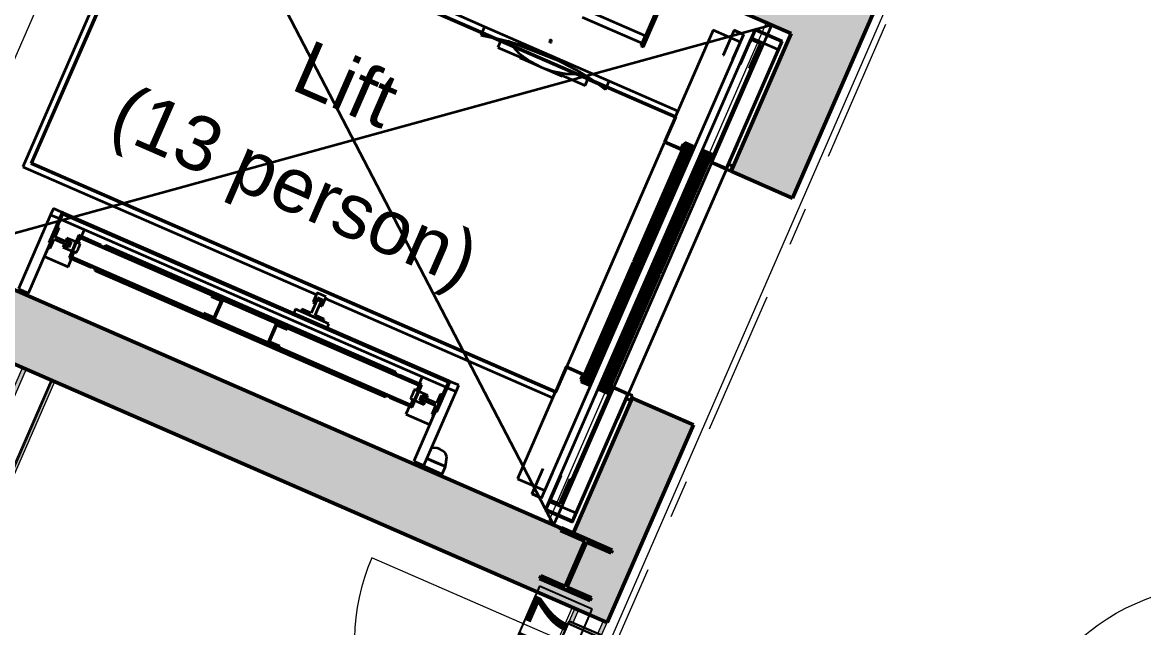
# Model space of a CAD drawing. Header units: millimetres. Extents: x -99530 to 1067232, y -97212 to 137997.
# Drawn here: x 991948 to 996070, y -2619 to -393 of the extents above; entities that cross this region are included whole.
import ezdxf
from ezdxf.enums import TextEntityAlignment as Align

# ---------------------------------------------------------------- set-up
doc = ezdxf.new("R2010")
doc.units = ezdxf.units.MM
doc.header["$MEASUREMENT"] = 0
doc.linetypes.add('Double Dashed', pattern=[1093.611073, 529.166651, -211.666656, 141.111112, -211.666656])
for name, color, linetype in [('A-05-M_Gross_Int_Circulation', 7, 'Continuous'), ('A-05-M_Gross_Int_WC_s', 7, 'Continuous'), ('A-15-M_Column_Int', 7, 'Continuous'), ('A-15-MG_Structural_Grid', 7, 'Continuous'), ('A-20-M_Floor_Slab', 7, 'Continuous'), ('A-25-M_Wall_Int', 7, 'Continuous'), ('ArchiCAD Door Markers', 7, 'Continuous'), ('ArchiCAD Doors', 7, 'Continuous')]:
    doc.layers.add(name, color=color, linetype=linetype)
for name, color, linetype, lineweight, true_color in [('A-05-M_Gross_Int_Circulation_Pen_No__74', 7, 'Continuous', 20, 0x606060), ('A-05-M_Gross_Int_WC_s_Pen_No__74', 7, 'Continuous', 20, 0x606060), ('A-15-M_Column_Int_Pen_No__28', 7, 'Continuous', 50, 0x2a2a2a), ('A-15-MG_Structural_Grid_Pen_No__163', 7, 'Continuous', 0, 0x750077), ('A-25-M_Wall_Int_Pen_No__107', 7, 'Continuous', 15, 0xa6a6a6), ('A-25-M_Wall_Int_Pen_No__27', 7, 'Continuous', 50, 0x2a2a2a), ('ArchiCAD Doors_Pen_No__27', 7, 'Continuous', 50, 0x2a2a2a), ('ArchiCAD Doors_Pen_No__43', 7, 'Continuous', 30, 0x444444), ('ArchiCAD Doors_Pen_No__63', 7, 'Continuous', 20, 0x606060)]:
    doc.layers.add(name, color=color, linetype=linetype, lineweight=lineweight, true_color=true_color)
for name, color, linetype, lineweight in [('A-20-M_Floor_Slab_Pen_No__89', 8, 'Continuous', 20), ('A-25-M_Wall_Int_Pen_No__1', 7, 'Continuous', 13), ('A-80-M_Lift_Pen_No__8', 7, 'Continuous', 35), ('ArchiCAD Door Markers_Pen_No__1', 7, 'Continuous', 13), ('ArchiCAD Door Markers_Pen_No__5', 7, 'Continuous', 25), ('ArchiCAD Doors_Pen_No__1', 7, 'Continuous', 13), ('ArchiCAD Zone Stamps_Pen_No__6', 7, 'Continuous', 35), ('ArchiCAD Zone Stamps_Pen_No__9', 7, 'Continuous', 13)]:
    doc.layers.add(name, color=color, linetype=linetype, lineweight=lineweight)
doc.styles.add('GENERATED_STYLE_1', font='')
doc.styles.add('GENERATED_STYLE_2', font='')
doc.styles.add('GENERATED_STYLE_3', font='')
doc.styles.add('GENERATED_STYLE_4', font='')
doc.styles.get('GENERATED_STYLE_1').set_extended_font_data('Arial', bold=True)
doc.styles.get('GENERATED_STYLE_2').set_extended_font_data('Swis721 BT', bold=True)
doc.styles.get('GENERATED_STYLE_3').set_extended_font_data('Arial')
doc.styles.get('GENERATED_STYLE_4').set_extended_font_data('Swis721 BT')

# ---------------------------------------------------------------- blocks, each defined once
blk = doc.blocks.new('Hub Circulation -Ground_INB 0250_52_3', base_point=(1002974.8, 161.4))
at = {"layer": 'A-05-M_Gross_Int_Circulation_Pen_No__74', "linetype": 'Continuous'}
blk.add_line((996029.3, 1737.2), (993645.3, -3730.3), dxfattribs=at)
at = {"layer": 'ArchiCAD Zone Stamps_Pen_No__6'}
for tag, height, style, p in [('ROOM_NAME', 250, 'GENERATED_STYLE_1', (1001601, 1956.9)), ('zoneNameLine2', 250, 'GENERATED_STYLE_1', (1001412.6, 1524.8)), ('ROOM_NUMBER', 200, 'GENERATED_STYLE_3', (1001224.1, 1104.1)), ('measuredAreaCode', 200, 'GENERATED_STYLE_3', (1001067.1, 743.9)), ('DUMMY_649', 200, 'GENERATED_STYLE_3', (1001374.5, 609.9)), ('DUMMY_650', 200, 'GENERATED_STYLE_3', (1002003.7, 335.5)), ('DUMMY_651', 133.3, 'GENERATED_STYLE_3', (1002283, 229))]:
    blk.add_attdef(tag, text='', height=height, rotation=336.4404, dxfattribs=dict(at, style=style)).set_placement(p, align=Align.TOP_LEFT)
blk = doc.blocks.new('Female WC_INB 0256_54_3', base_point=(991592.9, -5411.8))
at = {"layer": 'A-05-M_Gross_Int_WC_s_Pen_No__74', "linetype": 'Continuous'}
for p, q in [((992058.1, -1710.3), (991399.6, -3220.5)), ((993970.2, -2544.1), (992058.1, -1710.3)), ((993428.8, -3785.8), (993970.2, -2544.1))]:
    blk.add_line(p, q, dxfattribs=at)
at = {"layer": 'ArchiCAD Zone Stamps_Pen_No__9'}
for tag, height, style, p in [('ROOM_NAME', 250, 'GENERATED_STYLE_1', (991205.2, -4046.2)), ('zoneNameLine2', 250, 'GENERATED_STYLE_1', (991016.8, -4478.4)), ('ROOM_NUMBER', 200, 'GENERATED_STYLE_3', (990828.3, -4899.1)), ('measuredAreaCode', 200, 'GENERATED_STYLE_3', (990671.3, -5259.2)), ('DUMMY_649', 200, 'GENERATED_STYLE_3', (990978.7, -5393.2)), ('DUMMY_650', 200, 'GENERATED_STYLE_3', (991449.4, -5598.5)), ('DUMMY_651', 133.3, 'GENERATED_STYLE_3', (991728.7, -5705))]:
    blk.add_attdef(tag, text='', height=height, rotation=336.4404, dxfattribs=dict(at, style=style)).set_placement(p, align=Align.TOP_LEFT)
blk = doc.blocks.new('Slab_5_3', base_point=(977314.7, -362.2))
at = {"layer": 'A-20-M_Floor_Slab_Pen_No__89', "linetype": 'Continuous', "flags": 128}
blk.add_lwpolyline([(991608.1, -1241.4), (992409.5, 596.5), (994682.8, -394.7), (993881.4, -2232.6)], close=True, dxfattribs=at)
blk = doc.blocks.new('Wall_93_3', base_point=(991341.6, -3053.4))
at = {"layer": 'A-25-M_Wall_Int_Pen_No__107', "linetype": 'Continuous'}
for points in [[(991948.2, -1662.4), (991341.6, -3053.4), (991349.4, -3073.1), (991961.9, -1668.4)], [(991408.8, -3224.5), (992067.4, -1714.3), (992053.6, -1708.3), (991401.1, -3204.8)]]:
    blk.add_hatch(color=256, dxfattribs=at).paths.add_polyline_path(points)
at = {"layer": 'A-25-M_Wall_Int_Pen_No__1', "linetype": 'Continuous'}
for p, q in [((991961.9, -1668.4), (991349.4, -3073.1)), ((991401.1, -3204.8), (992053.6, -1708.3))]:
    blk.add_line(p, q, dxfattribs=at)
at = {"layer": 'A-25-M_Wall_Int_Pen_No__1', "linetype": 'Continuous', "flags": 128}
for points in [[(991948.2, -1662.4), (991341.6, -3053.4)], [(992067.4, -1714.3), (991948.2, -1662.4)], [(991408.8, -3224.5), (992067.4, -1714.3)]]:
    blk.add_lwpolyline(points, dxfattribs=at)
blk = doc.blocks.new('Wall_132_3', base_point=(992181.3, 848.8))
at = {"layer": 'A-25-M_Wall_Int_Pen_No__107', "linetype": 'Continuous', "lineweight": 0, "true_color": 0x535353}
blk.add_hatch(color=251, dxfattribs=at).paths.add_polyline_path([(992308.7, 640.5), (994774.5, -434.7), (994830.4, -306.4), (992364.7, 768.8)])
at = {"layer": 'A-25-M_Wall_Int_Pen_No__27', "linetype": 'Continuous', "flags": 128}
for points in [[(994830.4, -306.4), (992364.7, 768.8)], [(992308.7, 640.5), (994774.5, -434.7)]]:
    blk.add_lwpolyline(points, dxfattribs=at)
blk = doc.blocks.new('Wall_133_3', base_point=(991324, -1117.5))
at = {"layer": 'A-25-M_Wall_Int_Pen_No__107', "linetype": 'Continuous', "lineweight": 0, "true_color": 0x535353}
blk.add_hatch(color=251, dxfattribs=at).paths.add_polyline_path([(991407.4, -1426.6), (994098.6, -2600.1), (993973.1, -2272.6), (991507.3, -1197.4)])
at = {"layer": 'A-25-M_Wall_Int_Pen_No__27', "linetype": 'Continuous', "flags": 128}
for points in [[(993973.1, -2272.6), (991507.3, -1197.4)], [(991407.4, -1426.6), (994098.6, -2600.1)]]:
    blk.add_lwpolyline(points, dxfattribs=at)
blk = doc.blocks.new('Door 19_5')
at = {"layer": 'ArchiCAD Doors_Pen_No__1', "linetype": 'Continuous'}
for p, q in [((-482.8, 0), (-482.8, -15)), ((482.8, 0), (482.8, -15)), ((-482.8, -15), (-482.8, -120)), ((482.8, -15), (482.8, -120)), ((-482.8, -120), (-482.8, -135)), ((482.8, -120), (482.8, -135))]:
    blk.add_line(p, q, dxfattribs=at)
at = {"layer": 'ArchiCAD Doors_Pen_No__43', "linetype": 'Continuous'}
for p, q in [((-472.8, 0), (-482.8, 0)), ((-482.8, 0), (-482.8, -135)), ((-406.8, 0), (-472.8, 0)), ((-472.8, 0), (-472.8, -135)), ((-406.8, -135), (-406.8, 0)), ((472.8, 0), (406.8, 0)), ((406.8, 0), (406.8, -135)), ((472.8, 0), (482.8, 0)), ((472.8, -135), (472.8, 0)), ((482.8, 0), (482.8, -135)), ((-472.8, -135), (-482.8, -135)), ((-472.8, -135), (-406.8, -135)), ((406.8, -135), (472.8, -135)), ((472.8, -135), (482.8, -135))]:
    blk.add_line(p, q, dxfattribs=at)
at = {"layer": 'ArchiCAD Doors_Pen_No__63', "linetype": 'Continuous'}
blk.add_line((406.8, 0), (406.8, 813.5), dxfattribs=at)
blk.add_arc((406.8, 0), 813.5, 90, 180, dxfattribs=at)
blk = doc.blocks.new('Wall_134_3', base_point=(995766.9, -4663.6))
at = {"layer": 'ArchiCAD Doors', "color": 251, "linetype": 'Continuous', "lineweight": 20, "true_color": 0x606060, "xscale": -0.9999999999999999, "zscale": 1000, "rotation": 66.44039320499522}
blk.add_blockref('Door 19_5', (996535.7, -2900.5), dxfattribs=at)
blk = doc.blocks.new('Simple Door Opening_10')
at = {"layer": 'ArchiCAD Doors_Pen_No__27', "linetype": 'Continuous'}
for p, q in [((-455, 0), (-455, 246)), ((455, 0), (455, 246))]:
    blk.add_line(p, q, dxfattribs=at)
blk = doc.blocks.new('Wall_135_3', base_point=(995993.2, 1744.8))
at = {"layer": 'A-25-M_Wall_Int_Pen_No__107', "linetype": 'Continuous', "lineweight": 0, "true_color": 0x535353}
for points in [[(995276.9, 102), (995051.4, 200.4), (994553.8, -940.9), (994779.3, -1039.2)], [(994415.5, -1873.3), (994190, -1775), (993973.1, -2272.6), (994098.6, -2600.1)]]:
    blk.add_hatch(color=251, dxfattribs=at).paths.add_polyline_path(points)
at = {"layer": 'A-25-M_Wall_Int_Pen_No__27', "linetype": 'Continuous', "flags": 128}
for points in [[(994779.3, -1039.2), (995276.9, 102)], [(994774.5, -434.7), (994553.8, -940.9)], [(994190, -1775), (993973.1, -2272.6)], [(994098.6, -2600.1), (994415.5, -1873.3)]]:
    blk.add_lwpolyline(points, dxfattribs=at)
at = {"layer": 'ArchiCAD Doors', "color": 251, "linetype": 'Continuous', "lineweight": 20, "true_color": 0x606060, "xscale": -1, "zscale": 1000, "rotation": 246.4404159907759}
blk.add_blockref('Simple Door Opening_10', (994371.9, -1357.9), dxfattribs=at)
blk = doc.blocks.new('Door 19_7')
at = {"layer": 'ArchiCAD Doors_Pen_No__1', "linetype": 'Continuous'}
for p, q in [((-455.3, -15), (-455.3, 0)), ((455.3, -15), (455.3, 0)), ((-455.3, -115), (-455.3, -15)), ((455.3, -115), (455.3, -15)), ((-455.3, -130), (-455.3, -115)), ((455.3, -130), (455.3, -115))]:
    blk.add_line(p, q, dxfattribs=at)
at = {"layer": 'ArchiCAD Doors_Pen_No__43', "linetype": 'Continuous'}
for p, q in [((-445.3, 0), (-455.3, 0)), ((-455.3, 0), (-455.3, -130)), ((-379.3, 0), (-445.3, 0)), ((-445.3, 0), (-445.3, -130)), ((-379.3, -130), (-379.3, 0)), ((445.3, 0), (379.3, 0)), ((379.3, 0), (379.3, -130)), ((445.3, 0), (455.3, 0)), ((445.3, -130), (445.3, 0)), ((455.3, 0), (455.3, -130)), ((-445.3, -130), (-455.3, -130)), ((-445.3, -130), (-379.3, -130)), ((379.3, -130), (445.3, -130)), ((445.3, -130), (455.3, -130))]:
    blk.add_line(p, q, dxfattribs=at)
at = {"layer": 'ArchiCAD Doors_Pen_No__63', "linetype": 'Continuous'}
blk.add_line((379.3, 0), (379.3, 758.5), dxfattribs=at)
blk.add_arc((379.3, 0), 758.5, 90, 180, dxfattribs=at)
blk = doc.blocks.new('Door Stamp 17_12')
at = {"layer": 'ArchiCAD Door Markers_Pen_No__5', "linetype": 'Continuous'}
for p, q in [((529.8, -70), (-529.8, -70)), ((-529.8, -70), (-529.8, -281.8)), ((529.8, -70), (-529.8, -70)), ((529.8, -281.8), (529.8, -70)), ((-529.8, -281.8), (529.8, -281.8))]:
    blk.add_line(p, q, dxfattribs=at)
at = {"layer": 'ArchiCAD Door Markers_Pen_No__1', "style": 'GENERATED_STYLE_2'}
blk.add_attdef('AC_WIDO_ID', text='', height=150, rotation=180, dxfattribs=at).set_placement((470.9, -25.2), align=Align.BOTTOM_LEFT)
blk = doc.blocks.new('Wall_136_3', base_point=(994198.6, -2370.9))
at = {"layer": 'A-25-M_Wall_Int_Pen_No__107', "linetype": 'Continuous'}
for points in [[(993979.5, -2548.1), (993958.8, -2595.5), (993972.6, -2601.5), (993993.2, -2554.1)], [(994084.9, -2594.1), (994064.2, -2641.4), (994078, -2647.4), (994098.6, -2600.1)], [(993594.9, -3430.1), (993490, -3670.7), (993503.7, -3676.7), (993608.6, -3436.1)], [(993700.3, -3476.1), (993595.4, -3716.7), (993609.1, -3722.7), (993714, -3482.1)]]:
    blk.add_hatch(color=256, dxfattribs=at).paths.add_polyline_path(points)
at = {"layer": 'A-25-M_Wall_Int_Pen_No__1', "linetype": 'Continuous'}
for p, q in [((993993.2, -2554.1), (993972.6, -2601.5)), ((993972.6, -2601.5), (993958.8, -2595.5)), ((994064.2, -2641.4), (994084.9, -2594.1)), ((994064.2, -2641.4), (993972.6, -2601.5)), ((994078, -2647.4), (994064.2, -2641.4)), ((993608.6, -3436.1), (993503.7, -3676.7)), ((993608.6, -3436.1), (993594.9, -3430.1)), ((993700.3, -3476.1), (993608.6, -3436.1)), ((993595.4, -3716.7), (993700.3, -3476.1)), ((993714, -3482.1), (993700.3, -3476.1))]:
    blk.add_line(p, q, dxfattribs=at)
at = {"layer": 'A-25-M_Wall_Int_Pen_No__1', "linetype": 'Continuous', "flags": 128}
for points in [[(993979.5, -2548.1), (993958.8, -2595.5)], [(994098.6, -2600.1), (993979.5, -2548.1)], [(994078, -2647.4), (994098.6, -2600.1)], [(993594.9, -3430.1), (993490, -3670.7)], [(993609.1, -3722.7), (993714, -3482.1)], [(993503.7, -3676.7), (993595.4, -3716.7)]]:
    blk.add_lwpolyline(points, dxfattribs=at)
at = {"layer": 'ArchiCAD Door Markers'}
ref = blk.add_blockref('Door Stamp 17_12', (993896, -3064.8), dxfattribs=dict(at, rotation=246.4404154257695))
ref.add_attrib('AC_WIDO_ID', 'XD00.017', dxfattribs={"layer": 'ArchiCAD Door Markers_Pen_No__1', "color": 7, "height": 150, "rotation": 66.4404, "style": 'GENERATED_STYLE_2'}).set_placement((993643.6, -3423.7), align=Align.BOTTOM_LEFT)
at = {"layer": 'ArchiCAD Doors', "color": 251, "linetype": 'Continuous', "lineweight": 20, "true_color": 0x606060, "zscale": 1000, "rotation": 66.44041542576947}
blk.add_blockref('Door 19_7', (993776.8, -3012.8), dxfattribs=at)
blk = doc.blocks.new('Universal Columns Column 19_3')
at = {"layer": 'A-15-M_Column_Int', "linetype": 'Continuous', "lineweight": 0, "true_color": 0xffffff}
h = blk.add_hatch(dxfattribs=at)
h.set_pattern_fill('613_01__a5_STUCCO_0003', style=0, pattern_type=2)
h.set_pattern_definition([(286.3, (0, 0), (-3213820, 11866500), [3000, -14992680]), (309.93, (992000, -2522800), (-1760680, 765780), [4670, -4288600]), (111.49, (-168200, -712500), (765800, 1760700), [7100, -2708200]), (111.49, (-238700, -1062700), (765800, 1760700), [7100, -2708200]), (111.49, (-566500, -1578300), (765800, 1760700), [7100, -2708200]), (111.49, (-655700, -1708100), (765800, 1760700), [7100, -2708200]), (111.494, (-465300, -1834400), (765800, 1760700), [7100, -2708200]), (111.494, (-104200, -1931700), (765800, 1760700), [7100, -2708200]), (111.494, (257800, -2002000), (765800, 1760700), [7100, -2708200]), (183.06, (-194600, -886000), (2526450, 994900), [11200, -4282100]), (183.06, (-349700, -1079650), (2526450, 994900), [11200, -4282100]), (183.06, (116350, -2076500), (2526450, 994900), [11200, -4282100]), (111.49, (-350400, -1231700), (765800, 1760700), [7100, -2708200]), (111.49, (-502900, -1720200), (765800, 1760700), [7100, -2708200]), (111.494, (-274000, -1895900), (765800, 1760700), [7100, -2708200]), (111.494, (322000, -2155100), (765800, 1760700), [7100, -2708200]), (48.06, (-367140, -1412600), (765780, 1760680), [10500, -6061050]), (48.06, (-236400, -1671930), (765780, 1760680), [10520, -6061050]), (48.06, (-93300, -549600), (765800, 1760700), [10500, -6061050]), (48.06, (189050, -378800), (765800, 1760700), [10500, -6061050]), (48.06, (50600, -207200), (765800, 1760700), [10500, -6061050]), (48.06, (563700, -450600), (765800, 1760700), [10500, -6061050]), (48.06, (904800, -517960), (765780, 1760680), [10500, -6061050]), (48.06, (1265960, -877540), (765780, 1760680), [10500, -6061050]), (48.06, (1482600, -916100), (765780, 1760680), [10520, -6061050]), (48.06, (1273060, -1199550), (765780, 1760680), [10520, -6061050]), (48.06, (1211900, -1491860), (765780, 1760680), [10520, -6061050]), (48.06, (943500, -1689000), (765780, 1760680), [10520, -6061050]), (48.06, (1016600, -1999200), (765780, 1760680), [10520, -6061050]), (48.06, (801000, -2133260), (765780, 1760680), [10520, -6061050]), (48.06, (807600, -2293060), (765780, 1760680), [10520, -6061050]), (48.06, (630500, -2291960), (765780, 1760680), [10520, -6061050]), (48.06, (151700, -1607900), (765780, 1760680), [10520, -6061050]), (48.06, (70000, -1177460), (765780, 1760680), [10500, -6061050]), (48.06, (631750, -935800), (765780, 1760680), [10500, -6061050]), (48.06, (986700, -1181300), (765780, 1760680), [10500, -6061050]), (48.06, (850600, -1436000), (765780, 1760680), [10520, -6061050]), (48.06, (409300, -1365550), (765780, 1760680), [10500, -6061050]), (48.06, (488700, -1638000), (765780, 1760680), [10520, -6061050]), (48.06, (565600, -1787900), (765780, 1760680), [10520, -6061050]), (48.06, (297900, -886800), (765780, 1760680), [10500, -6061050]), (48.06, (277700, -629950), (765800, 1760700), [10500, -6061050]), (111.494, (551400, -2107800), (765800, 1760700), [7100, -2708200]), (111.494, (998900, -2140500), (765800, 1760700), [7100, -2708200]), (111.49, (707000, -1598400), (765800, 1760700), [7100, -2708200]), (111.494, (1193500, -1658100), (765800, 1760700), [7100, -2708200]), (111.49, (691100, -1191600), (765800, 1760700), [7100, -2708200]), (111.49, (1263300, -1334100), (765800, 1760700), [7100, -2708200]), (111.49, (979600, -866500), (765800, 1760700), [7100, -2708200]), (111.49, (1307600, -730700), (765800, 1760700), [7100, -2708200]), (111.49, (640400, -526600), (765800, 1760700), [7100, -2708200]), (111.49, (694500, -717200), (765800, 1760700), [7100, -2708200]), (111.49, (314700, -283700), (765800, 1760700), [7100, -2708200]), (111.49, (167600, -528500), (765800, 1760700), [7100, -2708200]), (111.49, (12400, -430600), (765800, 1760700), [7100, -2708200]), (111.49, (67100, -748000), (765800, 1760700), [7100, -2708200]), (111.49, (344000, -1091200), (765800, 1760700), [7100, -2708200]), (111.49, (29600, -939300), (765800, 1760700), [7100, -2708200]), (111.49, (438400, -757700), (765800, 1760700), [7100, -2708200]), (111.49, (-42600, -1373600), (765800, 1760700), [7100, -2708200]), (169.023, (65740, -1702860), (-7808487, 1302433), [10530, -17691000]), (169.023, (1133700, -1883880), (-7808487, 1302433), [10530, -17691000]), (169.023, (1445740, -1224800), (-7808487, 1302433), [10530, -17691000]), (169.023, (1047320, -1405880), (-7808487, 1302433), [10530, -17691000]), (169.023, (180300, -1357830), (-7808487, 1302433), [10530, -17691000]), (169.023, (-432670, -1577200), (-7808487, 1302433), [10530, -17691000]), (169.023, (223600, -966600), (-7808487, 1302433), [10530, -17691000]), (169.023, (1136430, -1014340), (-7808487, 1302433), [10530, -17691000]), (169.023, (1524220, -1021000), (-7808487, 1302433), [10530, -17691000]), (169.023, (1135220, -608810), (-7808487, 1302433), [10530, -17691000]), (169.023, (893470, -721350), (-7808487, 1302433), [10530, -17691000]), (169.023, (840820, -1017380), (-7808487, 1302433), [10530, -17691000]), (169.023, (46180, -1841170), (-7808487, 1302433), [10530, -17691000]), (169.023, (407640, -1861700), (-7808487, 1302433), [10530, -17691000]), (169.023, (845750, -1951000), (-7808487, 1302433), [10530, -17691000]), (48.06, (1350950, -1429200), (765780, 1760680), [10520, -6061050]), (48.06, (1140700, -2005970), (765780, 1760680), [10520, -6061050]), (48.06, (978100, -2309850), (765780, 1760680), [10520, -6061050]), (48.06, (198750, -158600), (765800, 1760700), [10500, -6061050]), (48.06, (458460, -261400), (765800, 1760700), [10500, -6061050]), (48.06, (772750, -448730), (765780, 1760680), [10500, -6061050]), (48.06, (1481360, -686060), (765780, 1760680), [10520, -6061050]), (48.06, (1667650, -817700), (765780, 1760680), [10520, -6061050]), (48.06, (1651400, -901750), (765780, 1760680), [10520, -6061050])])
h.paths.add_polyline_path([(-101.8, -101.6), (101.8, -101.6), (101.8, -90.6), (3.6, -90.6), (3.6, 90.6), (101.8, 90.6), (101.8, 101.6), (-101.8, 101.6), (-101.8, 90.6), (-3.6, 90.6), (-3.6, -90.6), (-101.8, -90.6)])
at = {"layer": 'A-15-M_Column_Int_Pen_No__28', "linetype": 'Continuous'}
for p, q in [((101.8, 101.6), (-101.8, 101.6)), ((-101.8, 101.6), (-101.8, 90.6)), ((-101.8, 90.6), (-3.6, 90.6)), ((-3.6, 90.6), (-3.6, -90.6)), ((3.6, -90.6), (3.6, 90.6)), ((3.6, 90.6), (101.8, 90.6)), ((101.8, 90.6), (101.8, 101.6)), ((-3.6, -90.6), (-101.8, -90.6)), ((-101.8, -90.6), (-101.8, -101.6)), ((-101.8, -101.6), (101.8, -101.6)), ((101.8, -90.6), (3.6, -90.6)), ((101.8, -101.6), (101.8, -90.6))]:
    blk.add_line(p, q, dxfattribs=at)
blk = doc.blocks.new('Standard grid marker')
at = {"layer": 'A-15-MG_Structural_Grid_Pen_No__163', "linetype": 'Double Dashed'}
blk.add_line((1000, 0), (29726, 0), dxfattribs=at)
at = {"layer": 'A-15-MG_Structural_Grid_Pen_No__163', "style": 'GENERATED_STYLE_4'}
for tag, p in [('AC_MarkerText_1_0', (-500, 41.2)), ('AC_MarkerText_1_1', (31226, 41.2))]:
    blk.add_attdef(tag, text='', height=350, rotation=90, dxfattribs=at).set_placement(p, align=Align.MIDDLE_CENTER)

msp = doc.modelspace()

# ---------------------------------------------------------------- linework, layer by layer
at = {"layer": 'A-80-M_Lift_Pen_No__8', "linetype": 'Continuous'}
for p, q in [((992429.5, 587.9), (993901.4, -2241.3)), ((992409.9, 130), (991950.2, -924.1)), ((992421.3, 101.1), (991979.2, -912.7)), ((991983.1, -911.2), (992422.8, 97.1)), ((994351.7, -740.7), (992421.3, 101.1)), ((992422.8, 97.1), (994347.8, -742.2)), ((994308, -283.1), (994242.4, -433.4)), ((994251.6, -437.4), (994317.1, -287.1)), ((993647.4, -409.6), (993522, -354.9)), ((994238.4, -442.6), (994018.4, -346.6)), ((994702.8, -403.4), (991628.1, -1250)), ((993647.4, -409.6), (993638.6, -429.7)), ((994105.7, -609.4), (993647.4, -409.6)), ((994006.4, -374.1), (994226.4, -470.1)), ((994702.8, -403.4), (994687.8, -437.8)), ((993637.4, -432.5), (993634.2, -439.8)), ((993634.2, -439.8), (993674, -448.5)), ((993671.5, -447.9), (993705.9, -462.9)), ((993689, -451.7), (993698.9, -453.9)), ((994687.8, -437.8), (993916.4, -2206.9)), ((994242.4, -433.4), (994222.4, -479.2)), ((994226.4, -470.1), (994238.4, -442.6)), ((994231.6, -483.2), (994251.6, -437.4)), ((994251.6, -437.4), (994242.4, -433.4)), ((994487.7, -421.4), (994349, -739.5)), ((994588.5, -465.4), (994487.7, -421.4)), ((994564.7, -422.3), (994524.8, -514)), ((994525.7, -514.4), (994565.2, -423.6)), ((994599.2, -438.4), (994559.6, -529.1)), ((994560.5, -529.5), (994600.5, -437.9)), ((994600.5, -437.9), (994564.7, -422.3)), ((994565.2, -423.6), (994599.2, -438.4)), ((994642, -417.8), (994622, -463.6)), ((994624.7, -464.8), (994643.5, -421.7)), ((994726.1, -492.6), (994630.7, -451.1)), ((994742.8, -461.8), (994642, -417.8)), ((994643.5, -421.7), (994738.8, -463.3)), ((993706.1, -462.5), (993696.1, -485.4)), ((993696.1, -485.4), (993816.2, -537.7)), ((993698.9, -453.9), (993733.4, -462.4)), ((993705.9, -462.9), (993706.1, -462.5)), ((993708.8, -456.3), (993707.3, -459.7)), ((993733.4, -462.4), (993780.7, -476.4)), ((993733.4, -462.4), (993746.7, -476.9)), ((993927.3, -538.2), (993733.4, -462.4)), ((993751.7, -482.3), (993773.3, -505.9)), ((993780.7, -476.4), (993852, -503.2)), ((993886.7, -461), (993886.4, -462.6)), ((993886.4, -462.6), (993886.7, -464.1)), ((993887.6, -459.7), (993886.7, -461)), ((993886.7, -464.1), (993887.5, -465.4)), ((993887.5, -465.4), (993888.8, -466.3)), ((993888.9, -458.9), (993887.6, -459.7)), ((993888.8, -466.3), (993890.3, -466.6)), ((993890.5, -458.6), (993888.9, -458.9)), ((993890.3, -466.6), (993891.9, -466.4)), ((993892, -459), (993890.5, -458.6)), ((994622, -463.6), (993890.5, -2141.1)), ((993891.9, -466.4), (993893.2, -465.5)), ((993893.3, -459.9), (993892, -459)), ((993893.2, -465.5), (993894.1, -464.2)), ((993894.1, -461.2), (993893.3, -459.9)), ((993894.4, -462.7), (993894.1, -461.2)), ((993894.1, -464.2), (993894.4, -462.7)), ((994222.4, -479.2), (994231.6, -483.2)), ((994420.6, -850.4), (994588.5, -465.4)), ((994662.3, -481.2), (994476.5, -907.5)), ((994480.4, -905.9), (994665.1, -482.4)), ((994738.8, -463.3), (994535.4, -929.9)), ((994537, -933.8), (994742.8, -461.8)), ((994627.8, -455.3), (994587.8, -546.9)), ((994588.8, -547.3), (994628.3, -456.6)), ((994660.4, -470.6), (994620.8, -561.3)), ((994621.8, -561.7), (994661.7, -470)), ((994622, -463.6), (994624.7, -464.8)), ((994661.7, -470), (994627.8, -455.3)), ((994628.3, -456.6), (994660.4, -470.6)), ((994665.1, -482.4), (994662.3, -481.2)), ((993773.3, -505.9), (993816.2, -537.7)), ((993778.6, -521.3), (993777.6, -523.6)), ((993777.6, -523.6), (993786.8, -527.6)), ((993787.8, -525.3), (993786.8, -527.6)), ((993786.8, -527.6), (993848.8, -554.7)), ((993852, -503.2), (993875.3, -512.2)), ((993875.3, -512.2), (993927.3, -538.2)), ((994524.8, -514), (994525.7, -514.4)), ((994559.6, -529.1), (994560.5, -529.5)), ((993816.2, -537.7), (993855.3, -558.1)), ((993855.3, -558.1), (993896.9, -572.9)), ((993862.3, -560.5), (993924.3, -587.6)), ((993896.9, -572.9), (994016.9, -625.3)), ((993896.9, -572.9), (993949.3, -582.7)), ((993927.3, -538.2), (993983.9, -568.3)), ((993983.9, -568.3), (994008.4, -582.3)), ((994587.8, -546.9), (994588.8, -547.3)), ((994620.8, -561.3), (994621.8, -561.7)), ((993924.3, -587.6), (993925.3, -585.3)), ((993924.3, -587.6), (993933.4, -591.6)), ((993933.4, -591.6), (993934.4, -589.3)), ((993949.3, -582.7), (993981.3, -582.5)), ((993988.7, -582.4), (994008.4, -582.3)), ((994008.4, -582.3), (994051, -609.6)), ((994016.9, -625.3), (994026.9, -602.3)), ((994026.9, -602.3), (994026.7, -602.8)), ((994026.7, -602.8), (994064.2, -619.2)), ((994028.1, -599.6), (994029.7, -595.9)), ((994062.3, -617.8), (994092.5, -639.7)), ((994096.9, -629.6), (994105.7, -609.4)), ((994357.8, -719.3), (994105.7, -609.4)), ((994092.5, -639.7), (994095.7, -632.3)), ((994311.7, -832.4), (994351.7, -740.7)), ((994349, -739.5), (994357.8, -719.3)), ((994347.8, -742.2), (994307.8, -833.9)), ((993949.4, -1659.5), (994309.2, -834.5)), ((994384.8, -834.8), (994193.5, -1273.6)), ((994202.4, -1277.5), (994393.8, -838.7)), ((994211.4, -1281.4), (994402.7, -842.6)), ((994220.3, -1285.3), (994411.7, -846.5)), ((994229.3, -1289.2), (994420.6, -850.4)), ((994449.9, -863.2), (994258.7, -1301.7)), ((994307.8, -833.9), (994371, -861.5)), ((994369.5, -857.5), (994311.7, -832.4)), ((994376.9, -840.6), (994369.5, -857.5)), ((994371, -861.5), (994379.6, -841.8)), ((994379.6, -841.8), (994376.9, -840.6)), ((994420.6, -850.4), (994384.8, -834.8)), ((994483.8, -878), (994449.9, -863.2)), ((994545.8, -914.8), (994577.6, -841.9)), ((994577.6, -841.9), (994577.1, -841.7)), ((994267.2, -1305.5), (994458.4, -866.9)), ((994275.6, -1309.2), (994466.9, -870.6)), ((994284.1, -1312.9), (994475.4, -874.3)), ((994292.6, -1316.5), (994483.8, -878)), ((994535.4, -929.9), (994480.4, -905.9)), ((994486.5, -898.2), (994482.7, -906.9)), ((994483.6, -907.3), (994487.4, -898.6)), ((994487.4, -898.6), (994486.5, -898.2)), ((991950.2, -924.1), (993028.9, -1394.4)), ((991979.2, -912.7), (993909.6, -1754.5)), ((993908.1, -1750.6), (991983.1, -911.2)), ((994177.2, -1758.8), (994537, -933.8)), ((994476.5, -907.5), (994537, -933.8)), ((994537, -933.8), (994551.2, -940)), ((994550.6, -938.7), (994537.4, -932.9)), ((994544.9, -915.5), (994558.2, -921.3)), ((994559.6, -920.8), (994545.8, -914.8)), ((994558.2, -921.3), (994550.6, -938.7)), ((994551.2, -940), (994559.6, -920.8)), ((992052, -1101), (991933.5, -1372.8)), ((992094.3, -1091.6), (992045.5, -1203.5)), ((992050.1, -1205.5), (992098.8, -1093.6)), ((992062, -1078.1), (992052, -1101)), ((992052, -1101), (992084.1, -1115)), ((992094.1, -1092.1), (992062, -1078.1)), ((992098.8, -1093.6), (992094.3, -1091.6)), ((992098.6, -1094.1), (992096.6, -1098.7)), ((992096.6, -1098.7), (993513.8, -1716.6)), ((993515.8, -1712), (992098.6, -1094.1)), ((992076.1, -1145.9), (992043.3, -1221.1)), ((992068.8, -1182.5), (992083.4, -1149.1)), ((992083.4, -1149.1), (992076.1, -1145.9)), ((992076.5, -1146.1), (992089.1, -1117.2)), ((992088.7, -1117), (993505.8, -1735)), ((992050.6, -1224.2), (992065.2, -1190.8)), ((992065.2, -1190.8), (992120.2, -1214.8)), ((992123.8, -1206.5), (992068.8, -1182.5)), ((992111.9, -1186.3), (992108.7, -1193.7)), ((992108.7, -1193.7), (992127.5, -1201.9)), ((992145.3, -1200.9), (992111.9, -1186.3)), ((992155.6, -1176.2), (992119.6, -1258.7)), ((992123.6, -1257.1), (992157.1, -1180.1)), ((992160.3, -1185.3), (992152.1, -1204.1)), ((992238.1, -1212.2), (992155.6, -1176.2)), ((992157.1, -1180.1), (992236.9, -1214.9)), ((992161.5, -1182.6), (992160.3, -1185.3)), ((992160.3, -1185.3), (993407, -1728.9)), ((993408.1, -1726.2), (992161.5, -1182.6)), ((992163.8, -1183.6), (992164, -1183.1)), ((992165.2, -1180.4), (992176.2, -1155.2)), ((991970.1, -1388.8), (992050.1, -1205.5)), ((992029.2, -1254.7), (992043.7, -1221.3)), ((992043.3, -1221.1), (992050.6, -1224.2)), ((992045.5, -1203.5), (992050.1, -1205.5)), ((992100.5, -1212.4), (992097.3, -1219.8)), ((992097.3, -1219.8), (992130.8, -1234.4)), ((992119.3, -1220.6), (992100.5, -1212.4)), ((992127.5, -1201.9), (992119.3, -1220.6)), ((992120.2, -1214.8), (992123.8, -1206.5)), ((992130.8, -1234.4), (992145.3, -1200.9)), ((992133.1, -1235.1), (992146.9, -1241.1)), ((992147.4, -1239.9), (992149, -1236.3)), ((992161.3, -1208.1), (992147.5, -1202.1)), ((992149, -1236.3), (992151.3, -1231)), ((992151.3, -1231), (992154.1, -1224.6)), ((992154.1, -1224.6), (992156.8, -1218.3)), ((992156.8, -1218.3), (992159.2, -1213)), ((992159.2, -1213), (992160.7, -1209.4)), ((992160.7, -1209.4), (992161.3, -1208.1)), ((992219, -1207.1), (992218.8, -1207.6)), ((992236.9, -1214.9), (992238.1, -1212.2)), ((992246.9, -1218.8), (992237.1, -1214.5)), ((992254.7, -1214), (992245.9, -1219.4)), ((993321.7, -1679.2), (992254.7, -1214)), ((992028.7, -1254.5), (992029.2, -1254.7)), ((992029.2, -1254.7), (992116.2, -1292.7)), ((992116.2, -1292.7), (992129.2, -1262.9)), ((992119.6, -1258.7), (992202.1, -1294.7)), ((992203.3, -1291.9), (992123.6, -1257.1)), ((992129.5, -1255.9), (992128.3, -1258.7)), ((992128.3, -1258.7), (993375, -1802.3)), ((992137.7, -1237.1), (992129.5, -1255.9)), ((992129.5, -1255.9), (993376.2, -1799.5)), ((992130.4, -1260.1), (992130.6, -1259.7)), ((992146.9, -1241.1), (992147.4, -1239.9)), ((994192.5, -1276), (994001.2, -1714.7)), ((994228.2, -1291.6), (994192.5, -1276)), ((994193.5, -1273.6), (994229.3, -1289.2)), ((992185.6, -1283.7), (992185.4, -1284.1)), ((992202.1, -1294.7), (992203.3, -1291.9)), ((992203.1, -1292.4), (992213, -1296.7)), ((992212.7, -1295.5), (992214.8, -1305.6)), ((992214.8, -1305.6), (993281.7, -1770.9)), ((994010.1, -1718.7), (994201.4, -1279.8)), ((994019, -1722.6), (994210.4, -1283.7)), ((994028, -1726.5), (994219.3, -1287.6)), ((994036.9, -1730.3), (994228.2, -1291.6)), ((994257.5, -1304.6), (994066.2, -1743.1)), ((994074.7, -1746.8), (994266, -1308.2)), ((994083.2, -1750.5), (994274.4, -1311.9)), ((994091.7, -1754.2), (994282.9, -1315.6)), ((994228.2, -1291.6), (994229.3, -1289.2)), ((994291.4, -1319.4), (994257.5, -1304.6)), ((994258.7, -1301.7), (994292.6, -1316.5)), ((994100.2, -1757.9), (994291.4, -1319.4)), ((991933.5, -1372.8), (991970.1, -1388.8)), ((992643.4, -1397.1), (992641.8, -1400.8)), ((992641.8, -1400.8), (992679.4, -1417.2)), ((992684.7, -1415.1), (992643.4, -1397.1)), ((993031.9, -1387.6), (993017.3, -1421)), ((993065.3, -1402.2), (993031.9, -1387.6)), ((992679.4, -1417.2), (992652.6, -1478.6)), ((992654.7, -1483.8), (992684.7, -1415.1)), ((993031.7, -1413.7), (993010.1, -1463.2)), ((993017.3, -1421), (993016.7, -1422.4)), ((993016.7, -1422.4), (993024, -1425.6)), ((993017.3, -1421), (993024.6, -1424.2)), ((993024, -1425.6), (993024.6, -1424.2)), ((993024.6, -1424.2), (993032.8, -1405.4)), ((993024.8, -1469.6), (993046.4, -1420.1)), ((993046.4, -1420.1), (993031.7, -1413.7)), ((993032.2, -1406.8), (993051, -1415)), ((993032.8, -1405.4), (993051.6, -1413.6)), ((993043.4, -1432.4), (993042.8, -1433.8)), ((993042.8, -1433.8), (993050.2, -1437)), ((993051.6, -1413.6), (993043.4, -1432.4)), ((993043.4, -1432.4), (993050.8, -1435.6)), ((993050.2, -1437), (993050.8, -1435.6)), ((993050.8, -1435.6), (993065.3, -1402.2)), ((993062.3, -1409), (993898.1, -1773.5)), ((992615.1, -1462.2), (992613.5, -1465.9)), ((992613.5, -1465.9), (992654.7, -1483.8)), ((992652.6, -1478.6), (992615.1, -1462.2)), ((992952.4, -1447.8), (992946, -1462.5)), ((992946, -1462.5), (993068.9, -1516.1)), ((993075.3, -1501.4), (992952.4, -1447.8)), ((992976.6, -1448.6), (992973.4, -1455.9)), ((992973.4, -1455.9), (993055, -1491.5)), ((993010.1, -1463.2), (992976.6, -1448.6)), ((993058.2, -1484.2), (993024.8, -1469.6)), ((992881.8, -1501), (992851.8, -1569.8)), ((992857.1, -1567.7), (992883.8, -1506.3)), ((992923, -1519), (992881.8, -1501)), ((992883.8, -1506.3), (992921.4, -1522.7)), ((992921.4, -1522.7), (992923, -1519)), ((993055, -1491.5), (993058.2, -1484.2)), ((993068.9, -1516.1), (993075.3, -1501.4)), ((992851.8, -1569.8), (992893, -1587.8)), ((992894.6, -1584.1), (992857.1, -1567.7)), ((992893, -1587.8), (992894.6, -1584.1)), ((993323.8, -1689.4), (993321.7, -1679.2)), ((993333.6, -1692), (993323.4, -1687.6)), ((993948.1, -1658.9), (993908.1, -1750.6)), ((993910.8, -1751.8), (993949.6, -1662.8)), ((994011.3, -1686.5), (993948.1, -1658.9)), ((993949.6, -1662.8), (994007.4, -1688)), ((994007.4, -1688), (994000, -1705)), ((994002.7, -1706.2), (994011.3, -1686.5)), ((993334.4, -1690.2), (993333.2, -1693)), ((993333.2, -1693), (993412.9, -1727.7)), ((993416.9, -1726.2), (993334.4, -1690.2)), ((993350.9, -1701.2), (993351.1, -1700.8)), ((993412.9, -1727.7), (993379.4, -1804.7)), ((993380.9, -1808.7), (993416.9, -1726.2)), ((993398.8, -1747.7), (993407, -1728.9)), ((993406.1, -1724.7), (993405.9, -1725.2)), ((993407, -1728.9), (993408.1, -1726.2)), ((993418.2, -1696.8), (993407.3, -1722)), ((993516, -1711.6), (993467.2, -1823.4)), ((993471.8, -1825.4), (993520.6, -1713.6)), ((993513.8, -1716.6), (993515.8, -1712)), ((993520.6, -1713.6), (993516, -1711.6)), ((993552.4, -1728), (993520.4, -1714)), ((993542.5, -1750.9), (993552.4, -1728)), ((993869, -2115.3), (994036.9, -1730.3)), ((994000, -1705), (994002.7, -1706.2)), ((994001.2, -1714.7), (994036.9, -1730.3)), ((993281.7, -1770.9), (993290.6, -1765.5)), ((993289, -1766.4), (993299.2, -1770.9)), ((993299.6, -1770), (993298.4, -1772.7)), ((993379.4, -1804.7), (993299.6, -1770)), ((993377.3, -1771.9), (993375.7, -1775.5)), ((993379.6, -1766.6), (993377.3, -1771.9)), ((993382.4, -1760.2), (993379.6, -1766.6)), ((993385.1, -1753.9), (993382.4, -1760.2)), ((993387.5, -1748.6), (993385.1, -1753.9)), ((993389, -1745), (993387.5, -1748.6)), ((993389.6, -1743.7), (993389, -1745)), ((993403.3, -1749.7), (993389.6, -1743.7)), ((993405.7, -1750.5), (993391.1, -1784)), ((993439.2, -1765.1), (993405.7, -1750.5)), ((993409, -1783), (993417.2, -1764.2)), ((993416.3, -1770.1), (993412.7, -1778.4)), ((993471.3, -1794.1), (993416.3, -1770.1)), ((993417.2, -1764.2), (993436, -1772.4)), ((993423.9, -2022.7), (993542.5, -1750.9)), ((993436, -1772.4), (993439.2, -1765.1)), ((993460.4, -1839), (993493.2, -1763.8)), ((993485.9, -1760.6), (993471.3, -1794.1)), ((993493.2, -1763.8), (993485.9, -1760.6)), ((993505.3, -1734.8), (993492.7, -1763.6)), ((993510.4, -1737), (993542.5, -1750.9)), ((993906.9, -1753.3), (993768.2, -2071.4)), ((993898.1, -1773.5), (993906.9, -1753.3)), ((993910.8, -1751.8), (993908.1, -1750.6)), ((993909.6, -1754.5), (993910.8, -1751.8)), ((994116.7, -1732.4), (993930.9, -2158.7)), ((993933.6, -2159.9), (994118.3, -1736.4)), ((994173.3, -1760.4), (993969.8, -2226.9)), ((993971.4, -2230.9), (994177.2, -1758.8)), ((994066.2, -1743.1), (994100.2, -1757.9)), ((994177.2, -1758.8), (994116.7, -1732.4)), ((994120.6, -1737.4), (994117.6, -1744.3)), ((994117.6, -1744.3), (994118.5, -1744.7)), ((994118.3, -1736.4), (994173.3, -1760.4)), ((994118.5, -1744.7), (994121.5, -1737.8)), ((994176.8, -1759.7), (994190.1, -1765.5)), ((994191.4, -1765), (994177.2, -1758.8)), ((994190.1, -1765.5), (994182.5, -1782.9)), ((994183, -1784.3), (994191.4, -1765)), ((993298.4, -1772.7), (993380.9, -1808.7)), ((993317.5, -1777.8), (993317.7, -1777.3)), ((993371.3, -1804.5), (993358.3, -1834.3)), ((993372.7, -1801.3), (993372.5, -1801.7)), ((993375, -1802.3), (993376.2, -1799.5)), ((993375.7, -1775.5), (993375.2, -1776.7)), ((993375.2, -1776.7), (993389, -1782.7)), ((993376.2, -1799.5), (993384.4, -1780.7)), ((993391.1, -1784), (993424.6, -1798.6)), ((993427.8, -1791.2), (993409, -1783)), ((993412.7, -1778.4), (993467.7, -1802.3)), ((993424.6, -1798.6), (993427.8, -1791.2)), ((993467.7, -1802.3), (993453.1, -1835.8)), ((994137.5, -1851.1), (994169.3, -1778.3)), ((994182.5, -1782.9), (994169.2, -1777.1)), ((994169.3, -1778.3), (994183, -1784.3)), ((993358.3, -1834.3), (993445.4, -1872.2)), ((993467.2, -1823.4), (993387.3, -2006.7)), ((993460, -1838.8), (993445.4, -1872.2)), ((993453.1, -1835.8), (993460.4, -1839)), ((993467.2, -1823.4), (993471.8, -1825.4)), ((994137, -1850.9), (994137.5, -1851.1)), ((993445.4, -1872.2), (993445.8, -1872.4)), ((993457.7, -1957.8), (993451.1, -1960.4)), ((993473.5, -1959.2), (993457.7, -1957.8)), ((993482.6, -1963.2), (993473.5, -1959.2)), ((993491.8, -1967.2), (993482.6, -1963.2)), ((993503.5, -1977.8), (993491.8, -1967.2)), ((993508.7, -1991), (993503.5, -1977.8)), ((993387.3, -2006.7), (993423.9, -2022.7)), ((993410.2, -2016.7), (993409.4, -2018.6)), ((993409.4, -2018.6), (993491.9, -2054.5)), ((993503.9, -2027), (993435.1, -1997.1)), ((993435.1, -1997.1), (993462.6, -2009.1)), ((993462.6, -2009.1), (993503.9, -2027)), ((993503.9, -2027), (993508.7, -1991)), ((993491.9, -2054.5), (993503.9, -2027)), ((993861.3, -2035.6), (993821.3, -2127.3)), ((993822.6, -2126.7), (993862.2, -2036)), ((993896.1, -2050.8), (993856.5, -2141.5)), ((993857, -2142.8), (993897, -2051.2)), ((993862.2, -2036), (993861.3, -2035.6)), ((993928.3, -2059.4), (993888.4, -2151.1)), ((993889.7, -2150.5), (993929.2, -2059.8)), ((993897, -2051.2), (993896.1, -2050.8)), ((993929.2, -2059.8), (993928.3, -2059.4)), ((993768.2, -2071.4), (993869, -2115.3)), ((993961.3, -2073.8), (993921.8, -2164.5)), ((993922.3, -2165.8), (993962.2, -2074.2)), ((993962.2, -2074.2), (993961.3, -2073.8)), ((993821.3, -2127.3), (993857, -2142.8)), ((993856.5, -2141.5), (993822.6, -2126.7)), ((993890.5, -2141.1), (993870.5, -2186.9)), ((993874.5, -2185.4), (993893.3, -2142.3)), ((993893.3, -2142.3), (993890.5, -2141.1)), ((993887.3, -2156), (993982.6, -2197.6)), ((993888.4, -2151.1), (993922.3, -2165.8)), ((993921.8, -2164.5), (993889.7, -2150.5)), ((993930.9, -2158.7), (993933.6, -2159.9)), ((993870.5, -2186.9), (993971.4, -2230.9)), ((993969.8, -2226.9), (993874.5, -2185.4)), ((993916.4, -2206.9), (993901.4, -2241.3))]:
    msp.add_line(p, q, dxfattribs=at)

# ---------------------------------------------------------------- block references
at = {"layer": 'A-05-M_Gross_Int_Circulation', "linetype": 'Continuous'}
msp.add_blockref('Hub Circulation -Ground_INB 0250_52_3', (1002974.8, 161.4), dxfattribs=at)
at = {"layer": 'A-05-M_Gross_Int_WC_s', "linetype": 'Continuous'}
msp.add_blockref('Female WC_INB 0256_54_3', (991592.9, -5411.8), dxfattribs=at)
at = {"layer": 'A-15-M_Column_Int', "linetype": 'Continuous', "zscale": 1000, "rotation": 156.4404149906862}
msp.add_blockref('Universal Columns Column 19_3', (993983.3, -2386.2), dxfattribs=at)
at = {"layer": 'A-15-MG_Structural_Grid', "color": 8, "linetype": 'Continuous', "lineweight": 15, "zscale": 1000, "rotation": 246.440411583993}
msp.add_blockref('Standard grid marker', (1002952.6, 17557.1), dxfattribs=at)
at = {"layer": 'A-20-M_Floor_Slab', "color": 8, "linetype": 'Continuous', "lineweight": 20}
msp.add_blockref('Slab_5_3', (977314.7, -362.2), dxfattribs=at)
at = {"layer": 'A-25-M_Wall_Int', "color": 250, "lineweight": 50, "true_color": 0x2a2a2a}
for name, p in [('Wall_135_3', (995993.2, 1744.8)), ('Wall_134_3', (995766.9, -4663.6)), ('Wall_132_3', (992181.3, 848.8)), ('Wall_133_3', (991324, -1117.5)), ('Wall_93_3', (991341.6, -3053.4)), ('Wall_136_3', (994198.6, -2370.9))]:
    msp.add_blockref(name, p, dxfattribs=at)

# ---------------------------------------------------------------- texts
at = {"layer": 'A-80-M_Lift_Pen_No__8', "linetype": 'Continuous', "char_height": 200, "attachment_point": 5, "rotation": 336.4404, "style": 'GENERATED_STYLE_4'}
for s, insert in [('\\A1;{\\fSwis721 BT|b0|i0|c0|p34; Lift}', (993103.2, -605.1)), ('\\A1;{\\fSwis721 BT|b0|i0|c0|p34;(13 person)}', (992939.7, -1020))]:
    msp.add_mtext(s, dxfattribs=dict(at, insert=insert))

doc.saveas('drawing.dxf')
